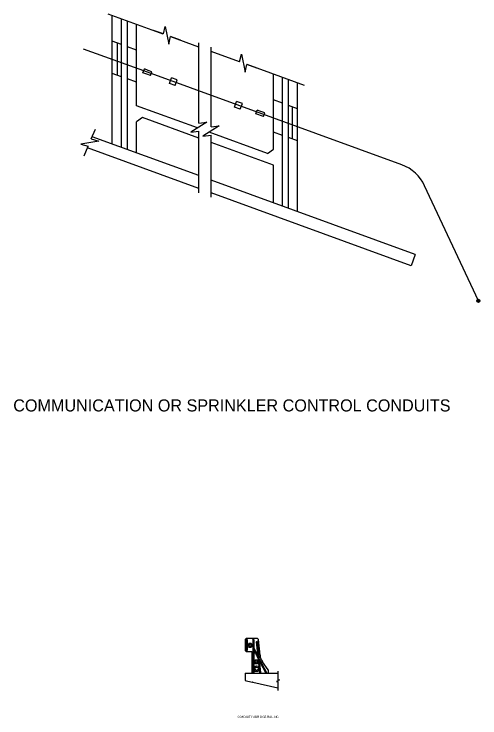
# Model space of a CAD drawing. Extents: x -938 to -777, y 798 to 864.
# Drawn here: x -938.2 to -897.9, y 803.6 to 864.3 of the extents above; entities that cross this region are included whole.
import ezdxf

# ---------------------------------------------------------------- set-up
doc = ezdxf.new("R2010")
doc.units = 0
for name, color, linetype in [('57 Undefined', 7, 'Continuous'), ('str_Concrete-A', 7, 'Continuous'), ('str_Non-Metallic-Components-A', 7, 'Continuous'), ('str_Reinforcement-A', 7, 'Continuous'), ('str_Utilities-A', 7, 'Continuous')]:
    doc.layers.add(name, color=color, linetype=linetype)

msp = doc.modelspace()

# ---------------------------------------------------------------- linework, layer by layer
at = {"layer": 'str_Concrete-A'}
for p, q in [((-925.279, 862.61), (-930.027, 864.338)), ((-929.679, 853.107), (-929.679, 864.211)), ((-928.897, 852.822), (-928.897, 863.927)), ((-928.375, 852.632), (-928.375, 863.737)), ((-927.592, 859.636), (-927.592, 863.452)), ((-925.271, 862.618), (-926.132, 862.932)), ((-928.897, 861.706), (-929.679, 861.99)), ((-923.783, 862.077), (-924.644, 862.39)), ((-922.201, 861.49), (-924.625, 862.372)), ((-929.244, 859.056), (-929.244, 861.832)), ((-927.592, 861.231), (-928.375, 861.516)), ((-922.201, 854.93), (-922.201, 861.86)), ((-921.158, 854.586), (-921.158, 861.48)), ((-918.685, 860.21), (-921.158, 861.11)), ((-918.686, 860.214), (-919.548, 860.528)), ((-927.592, 856.419), (-927.592, 859.636)), ((-917.199, 859.673), (-918.06, 859.986)), ((-913.099, 858.177), (-918.032, 859.972)), ((-928.897, 858.93), (-929.679, 859.214)), ((-915.766, 852.67), (-915.766, 859.147)), ((-927.592, 858.455), (-928.375, 858.74)), ((-914.984, 847.758), (-914.984, 858.863)), ((-914.462, 847.568), (-914.462, 858.673)), ((-913.679, 847.283), (-913.679, 858.388)), ((-914.984, 856.642), (-915.766, 856.927)), ((-922.328, 854.503), (-927.592, 856.419)), ((-913.679, 856.167), (-914.462, 856.452)), ((-914.114, 853.549), (-914.114, 856.325)), ((-927.071, 855.396), (-927.592, 855.031)), ((-922.201, 853.624), (-927.071, 855.396)), ((-927.592, 852.347), (-927.592, 855.031)), ((-931.496, 853.55), (-931.142, 854.395)), ((-922.201, 850.385), (-922.201, 854.234)), ((-916.288, 852.305), (-921.321, 854.136)), ((-914.984, 853.866), (-915.766, 854.15)), ((-922.201, 850.385), (-931.418, 853.74)), ((-921.158, 850.005), (-921.158, 853.89)), ((-913.679, 853.391), (-914.462, 853.676)), ((-932.108, 852.09), (-931.753, 852.935)), ((-915.766, 851.282), (-921.158, 853.244)), ((-922.201, 849.275), (-931.82, 852.776)), ((-916.288, 852.305), (-915.766, 852.67)), ((-915.766, 848.043), (-915.766, 851.282)), ((-922.201, 848.904), (-922.201, 850.385)), ((-903.525, 843.588), (-921.158, 850.005)), ((-921.158, 848.525), (-921.158, 850.005)), ((-903.882, 842.607), (-921.158, 848.895)), ((-903.525, 843.588), (-903.882, 842.607)), ((-918.195, 810.319), (-918.119, 810.41)), ((-918.195, 810.319), (-918.195, 809.385)), ((-917.146, 810.41), (-918.119, 810.41)), ((-917.071, 810.319), (-917.146, 810.41)), ((-916.927, 808.961), (-917.071, 810.319)), ((-918.195, 809.385), (-918.119, 809.294)), ((-918.119, 809.294), (-917.636, 809.294)), ((-917.636, 809.294), (-917.636, 807.423)), ((-916.217, 807.709), (-916.715, 808.404)), ((-918.195, 807.423), (-915.378, 807.423)), ((-918.195, 807.423), (-918.195, 806.774)), ((-916.217, 807.709), (-916.217, 807.423)), ((-915.364, 806.835), (-915.364, 807.6)), ((-918.195, 806.774), (-917.611, 806.642)), ((-917.545, 806.628), (-915.378, 806.141)), ((-915.364, 805.917), (-915.364, 806.701))]:
    msp.add_line(p, q, dxfattribs=at)
for points in [[(-925.271, 862.618), (-925.121, 863.273), (-924.794, 861.735), (-924.644, 862.39)], [(-918.686, 860.214), (-918.537, 860.869), (-918.21, 859.331), (-918.06, 859.986)], [(-922.201, 854.93), (-921.505, 855.017), (-922.897, 854.147), (-922.201, 854.234)], [(-921.158, 854.586), (-920.462, 854.673), (-921.853, 853.803), (-921.158, 853.89)], [(-931.496, 853.55), (-930.849, 853.369), (-932.4, 853.116), (-931.753, 852.935)], [(-917.611, 806.642), (-917.568, 806.678), (-917.545, 806.628)], [(-915.364, 806.835), (-915.23, 806.851), (-915.497, 806.685), (-915.364, 806.701)]]:
    msp.add_lwpolyline(points, dxfattribs=at)
msp.add_circle((-917.429, 807.586), 0.0403, dxfattribs=at)
msp.add_arc((-915.769, 809.083), 1.165, 186.02547, 215.65529, dxfattribs=at)
at = {"layer": 'str_Non-Metallic-Components-A'}
for centre, radius in [((-917.787, 809.823), 0.192), ((-917.252, 808.396), 0.18), ((-917.221, 807.799), 0.25)]:
    msp.add_circle(centre, radius, dxfattribs=at)
at = {"layer": 'str_Reinforcement-A'}
for p, q in [((-918.104, 810.319), (-918.104, 809.385)), ((-918.104, 810.319), (-918.029, 810.319)), ((-918.104, 810.263), (-918.048, 810.319)), ((-918.029, 810.319), (-918.029, 809.385)), ((-917.546, 810.319), (-917.546, 807.423)), ((-917.546, 810.319), (-917.47, 810.319)), ((-917.546, 810.309), (-917.536, 810.319)), ((-917.546, 810.224), (-917.47, 810.299)), ((-917.47, 810.319), (-917.47, 807.423)), ((-918.104, 810.178), (-918.029, 810.253)), ((-918.104, 810.092), (-918.029, 810.168)), ((-918.104, 810.007), (-918.029, 810.083)), ((-918.104, 809.922), (-918.029, 809.997)), ((-918.104, 809.836), (-918.029, 809.912)), ((-918.104, 809.751), (-918.029, 809.826)), ((-918.104, 809.666), (-918.029, 809.741)), ((-917.546, 810.139), (-917.47, 810.214)), ((-917.546, 810.053), (-917.47, 810.129)), ((-917.546, 809.968), (-917.47, 810.043)), ((-917.546, 809.882), (-917.47, 809.958)), ((-917.546, 809.797), (-917.47, 809.873)), ((-917.546, 809.712), (-917.47, 809.787)), ((-917.546, 809.626), (-917.47, 809.702)), ((-916.937, 807.472), (-917.217, 810.127)), ((-917.211, 810.066), (-917.149, 810.143)), ((-917.202, 809.981), (-917.135, 810.064)), ((-917.193, 809.896), (-917.126, 809.979)), ((-917.184, 809.812), (-917.117, 809.895)), ((-917.175, 809.727), (-917.108, 809.81)), ((-917.166, 809.642), (-917.099, 809.725)), ((-916.862, 807.48), (-917.142, 810.135)), ((-918.104, 809.58), (-918.029, 809.656)), ((-918.104, 809.495), (-918.029, 809.57)), ((-918.104, 809.409), (-918.029, 809.485)), ((-918.104, 809.385), (-918.029, 809.385)), ((-918.043, 809.385), (-918.029, 809.399)), ((-917.546, 809.541), (-917.47, 809.616)), ((-917.546, 809.456), (-917.47, 809.531)), ((-917.546, 809.37), (-917.47, 809.446)), ((-917.546, 809.285), (-917.47, 809.36)), ((-917.546, 809.199), (-917.47, 809.275)), ((-917.546, 809.114), (-917.47, 809.189)), ((-917.546, 809.029), (-917.47, 809.104)), ((-917.47, 809.587), (-917.082, 808.843)), ((-917.47, 809.424), (-917.06, 808.639)), ((-917.466, 809.416), (-917.434, 809.518)), ((-917.426, 809.34), (-917.394, 809.442)), ((-917.387, 809.264), (-917.355, 809.366)), ((-917.347, 809.189), (-917.315, 809.29)), ((-917.308, 809.113), (-917.276, 809.215)), ((-917.268, 809.037), (-917.236, 809.139)), ((-917.229, 808.962), (-917.197, 809.063)), ((-917.157, 809.557), (-917.09, 809.64)), ((-917.148, 809.472), (-917.081, 809.555)), ((-917.139, 809.387), (-917.072, 809.47)), ((-917.13, 809.302), (-917.063, 809.385)), ((-917.121, 809.217), (-917.054, 809.3)), ((-917.112, 809.132), (-917.045, 809.215)), ((-917.103, 809.047), (-917.036, 809.13)), ((-917.546, 808.943), (-917.47, 809.019)), ((-917.546, 808.858), (-917.47, 808.933)), ((-917.546, 808.772), (-917.47, 808.848)), ((-917.546, 808.687), (-917.47, 808.763)), ((-917.546, 808.602), (-917.47, 808.677)), ((-917.546, 808.516), (-917.47, 808.592)), ((-917.546, 808.431), (-917.47, 808.506)), ((-917.189, 808.886), (-917.157, 808.988)), ((-917.15, 808.81), (-917.118, 808.912)), ((-917.11, 808.734), (-917.08, 808.829)), ((-917.095, 808.962), (-917.027, 809.045)), ((-917.086, 808.878), (-917.018, 808.961)), ((-917.077, 808.793), (-917.009, 808.876)), ((-917.071, 808.659), (-917.065, 808.679)), ((-917.068, 808.708), (-917, 808.791)), ((-917.059, 808.623), (-916.992, 808.706)), ((-917.05, 808.538), (-916.983, 808.621)), ((-917.041, 808.453), (-916.974, 808.536)), ((-917.032, 808.368), (-916.965, 808.451)), ((-916.987, 808.661), (-916.341, 807.423)), ((-916.976, 808.558), (-916.96, 808.609)), ((-916.965, 808.456), (-916.426, 807.423)), ((-916.952, 808.432), (-916.92, 808.533)), ((-916.913, 808.356), (-916.881, 808.458)), ((-917.546, 808.346), (-917.47, 808.421)), ((-917.546, 808.26), (-917.47, 808.336)), ((-917.546, 808.175), (-917.47, 808.25)), ((-917.546, 808.089), (-917.47, 808.165)), ((-917.546, 808.004), (-917.47, 808.079)), ((-917.546, 807.919), (-917.47, 807.994)), ((-917.546, 807.833), (-917.47, 807.909)), ((-917.023, 808.283), (-916.956, 808.366)), ((-917.014, 808.198), (-916.947, 808.281)), ((-917.005, 808.113), (-916.938, 808.196)), ((-916.996, 808.028), (-916.929, 808.111)), ((-916.987, 807.943), (-916.92, 808.026)), ((-916.978, 807.859), (-916.911, 807.942)), ((-916.969, 807.774), (-916.902, 807.857)), ((-916.873, 808.28), (-916.841, 808.382)), ((-916.834, 808.205), (-916.802, 808.306)), ((-916.794, 808.129), (-916.762, 808.231)), ((-916.755, 808.053), (-916.723, 808.155)), ((-916.715, 807.977), (-916.683, 808.079)), ((-916.676, 807.902), (-916.644, 808.004)), ((-916.636, 807.826), (-916.604, 807.928)), ((-916.597, 807.75), (-916.565, 807.852)), ((-917.546, 807.748), (-917.47, 807.823)), ((-917.546, 807.662), (-917.47, 807.738)), ((-917.546, 807.577), (-917.47, 807.653)), ((-917.546, 807.492), (-917.47, 807.567)), ((-917.529, 807.423), (-917.47, 807.482)), ((-916.96, 807.689), (-916.893, 807.772)), ((-916.951, 807.604), (-916.884, 807.687)), ((-916.942, 807.519), (-916.875, 807.602)), ((-916.937, 807.472), (-916.862, 807.48)), ((-916.899, 807.476), (-916.866, 807.517)), ((-916.557, 807.675), (-916.525, 807.776)), ((-916.518, 807.599), (-916.486, 807.701)), ((-916.478, 807.523), (-916.446, 807.625)), ((-916.439, 807.448), (-916.407, 807.549)), ((-916.383, 807.423), (-916.367, 807.474))]:
    msp.add_line(p, q, dxfattribs=at)
msp.add_lwpolyline([(-917.142, 810.135), (-917.143, 810.136), (-917.144, 810.138), (-917.146, 810.14), (-917.147, 810.141), (-917.15, 810.142), (-917.154, 810.143), (-917.157, 810.143), (-917.161, 810.143), (-917.165, 810.143), (-917.169, 810.141), (-917.172, 810.14), (-917.175, 810.137), (-917.178, 810.135), (-917.18, 810.131), (-917.182, 810.128), (-917.184, 810.125), (-917.188, 810.122), (-917.192, 810.12), (-917.194, 810.119), (-917.199, 810.119), (-917.203, 810.119), (-917.207, 810.119), (-917.209, 810.12), (-917.212, 810.121), (-917.215, 810.123), (-917.216, 810.124), (-917.217, 810.125), (-917.217, 810.127), (-917.217, 810.129), (-917.217, 810.131), (-917.216, 810.132), (-917.214, 810.134), (-917.212, 810.136), (-917.21, 810.137), (-917.208, 810.138), (-917.205, 810.139), (-917.202, 810.139), (-917.199, 810.14), (-917.196, 810.14), (-917.193, 810.139), (-917.191, 810.139), (-917.189, 810.138), (-917.187, 810.137), (-917.186, 810.137), (-917.184, 810.135), (-917.182, 810.134), (-917.181, 810.132), (-917.18, 810.131)], dxfattribs=at)
at = {"layer": 'str_Utilities-A'}
for p, q in [((-926.646, 859.313), (-932.16, 861.32)), ((-927.032, 859.269), (-926.913, 859.596)), ((-926.586, 859.477), (-926.913, 859.596)), ((-926.705, 859.15), (-927.032, 859.269)), ((-926.378, 859.031), (-926.705, 859.15)), ((-904.674, 851.316), (-926.646, 859.313)), ((-926.259, 859.358), (-926.586, 859.477)), ((-926.378, 859.031), (-926.259, 859.358)), ((-924.738, 858.341), (-924.56, 858.832)), ((-924.248, 858.163), (-924.738, 858.341)), ((-924.07, 858.653), (-924.56, 858.832)), ((-924.248, 858.163), (-924.07, 858.653)), ((-919.121, 856.297), (-918.943, 856.787)), ((-918.698, 856.698), (-918.943, 856.787)), ((-918.453, 856.609), (-918.698, 856.698)), ((-918.631, 856.119), (-918.453, 856.609)), ((-918.631, 856.119), (-919.121, 856.297)), ((-917.294, 855.724), (-917.175, 856.051)), ((-916.848, 855.932), (-917.175, 856.051)), ((-916.521, 855.813), (-916.848, 855.932)), ((-916.848, 855.932), (-916.848, 855.932)), ((-916.64, 855.486), (-917.294, 855.724)), ((-916.64, 855.486), (-916.521, 855.813)), ((-898.071, 839.567), (-902.711, 849.518))]:
    msp.add_line(p, q, dxfattribs=at)
for centre, radius in [((-898.075, 839.571), 0.136), ((-898.075, 839.571), 0.12), ((-898.075, 839.571), 0.103), ((-898.075, 839.571), 0.087), ((-898.075, 839.571), 0.0707), ((-898.075, 839.571), 0.0543), ((-898.075, 839.571), 0.038), ((-898.075, 839.571), 0.0163), ((-917.787, 809.823), 0.0981), ((-917.787, 809.823), 0.0868), ((-917.252, 808.396), 0.0981), ((-917.252, 808.396), 0.0868), ((-917.221, 807.799), 0.151), ((-917.221, 807.799), 0.14)]:
    msp.add_circle(centre, radius, dxfattribs=at)
msp.add_arc((-905.864, 848.048), 3.478, 25.00001, 70.00003, dxfattribs=at)

# ---------------------------------------------------------------- texts
at = {"layer": '57 Undefined'}
for s, height, p in [('COMMUNICATION OR SPRINKLER CONTROL CONDUITS', 1.04348, (-938.232, 830.018)), ('CONDUIT IN BRIDGE RAILING', 0.18113, (-918.868, 803.555))]:
    msp.add_text(s, height=height, dxfattribs=at).set_placement(p)

doc.saveas('drawing.dxf')
